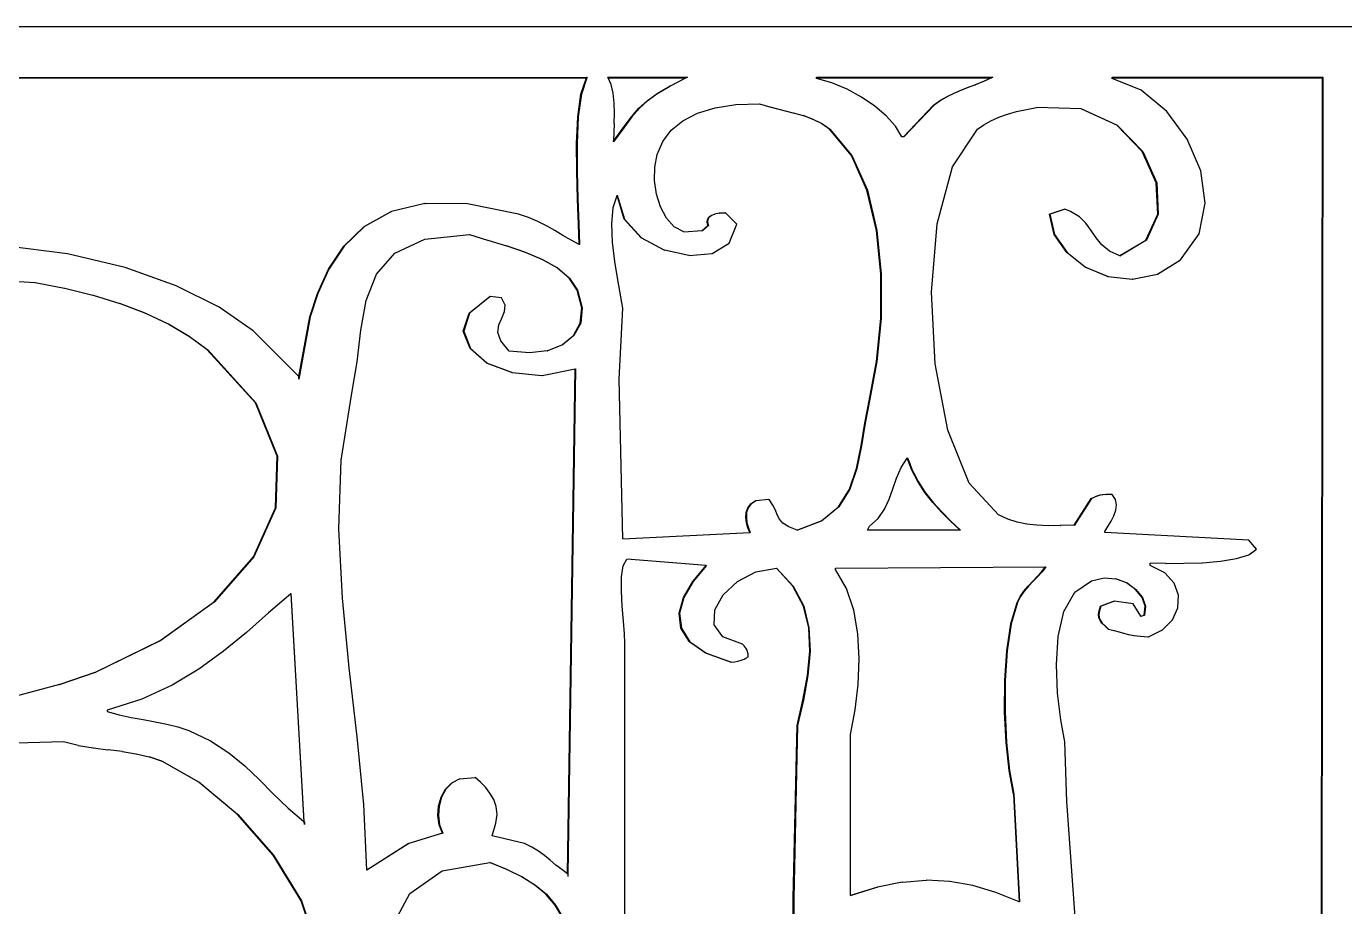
# Model space of a CAD drawing. Header units: inches. Extents: x 1397 to 20304, y -27267 to -746.
# Drawn here: x 13971.95 to 13989.19, y -23961.27 to -23949.76 of the extents above; entities that cross this region are included whole.
import ezdxf

# ---------------------------------------------------------------- set-up
doc = ezdxf.new("R2010")
doc.units = ezdxf.units.IN
doc.header["$LTSCALE"] = 17
doc.header["$MEASUREMENT"] = 0
doc.layers.add('25 BOT BAR', color=12, linetype='Continuous', lineweight=25)

# ---------------------------------------------------------------- blocks, each defined once
blk = doc.blocks.new('A$C99292ed1')
for p, q in [((45.762, 29.91), (74.642, 29.91)), ((52.972, 29.07), (62.818, 29.081)), ((52.972, 29.07), (62.816, 29.07)), ((62.745, 28.802), (62.816, 29.07)), ((62.82, 29.07), (62.75, 28.802)), ((62.816, 29.07), (62.818, 29.081)), ((62.816, 29.07), (62.82, 29.07)), ((62.818, 29.081), (62.823, 29.081)), ((62.823, 29.081), (62.82, 29.07)), ((63.096, 29.081), (64.133, 29.081)), ((63.1, 29.07), (63.096, 29.081)), ((63.1, 29.07), (64.117, 29.07)), ((63.138, 28.96), (63.1, 29.07)), ((63.164, 28.816), (63.138, 28.96)), ((63.907, 28.931), (64.117, 29.07)), ((64.122, 29.07), (63.911, 28.931)), ((64.117, 29.07), (64.133, 29.081)), ((64.117, 29.07), (64.122, 29.07)), ((64.137, 29.081), (64.122, 29.07)), ((64.133, 29.081), (64.137, 29.081)), ((65.824, 29.081), (68.125, 29.081)), ((65.824, 29.07), (65.824, 29.081)), ((65.824, 29.07), (68.107, 29.07)), ((65.824, 29.06), (65.824, 29.07)), ((66.026, 28.987), (65.824, 29.06)), ((66.225, 28.884), (66.026, 28.987)), ((67.896, 28.956), (68.013, 29.015)), ((68.018, 29.015), (67.901, 28.956)), ((68.013, 29.015), (68.107, 29.07)), ((68.013, 29.015), (68.018, 29.015)), ((68.112, 29.07), (68.018, 29.015)), ((68.107, 29.07), (68.125, 29.081)), ((68.107, 29.07), (68.112, 29.07)), ((68.13, 29.081), (68.112, 29.07)), ((68.125, 29.081), (68.13, 29.081)), ((69.692, 29.081), (72.44, 29.081)), ((69.692, 29.07), (69.692, 29.081)), ((69.692, 29.07), (72.44, 29.07)), ((69.692, 29.06), (69.692, 29.07)), ((70.071, 28.866), (69.692, 29.06)), ((72.426, 15.371), (72.44, 29.07)), ((72.444, 29.07), (72.431, 15.371)), ((72.44, 29.07), (72.44, 29.081)), ((72.44, 29.081), (72.444, 29.081)), ((72.44, 29.07), (72.444, 29.07)), ((72.444, 29.081), (72.444, 29.07)), ((62.704, 28.429), (62.745, 28.802)), ((62.75, 28.802), (62.709, 28.429)), ((62.745, 28.802), (62.75, 28.802)), ((63.178, 28.657), (63.164, 28.816)), ((63.608, 28.693), (63.737, 28.807)), ((63.742, 28.807), (63.613, 28.693)), ((63.737, 28.807), (63.907, 28.931)), ((63.737, 28.807), (63.742, 28.807)), ((63.911, 28.931), (63.742, 28.807)), ((63.907, 28.931), (63.911, 28.931)), ((66.413, 28.755), (66.225, 28.884)), ((67.55, 28.777), (67.662, 28.84)), ((67.666, 28.84), (67.555, 28.777)), ((67.662, 28.84), (67.778, 28.898)), ((67.662, 28.84), (67.666, 28.84)), ((67.783, 28.898), (67.666, 28.84)), ((67.778, 28.898), (67.896, 28.956)), ((67.778, 28.898), (67.783, 28.898)), ((67.901, 28.956), (67.783, 28.898)), ((67.896, 28.956), (67.901, 28.956)), ((70.405, 28.519), (70.071, 28.866)), ((63.182, 28.491), (63.178, 28.657)), ((63.503, 28.574), (63.608, 28.693)), ((63.613, 28.693), (63.508, 28.574)), ((63.608, 28.693), (63.613, 28.693)), ((64.498, 28.579), (64.769, 28.632)), ((64.769, 28.632), (65.08, 28.645)), ((65.08, 28.645), (65.228, 28.591)), ((66.585, 28.607), (66.413, 28.755)), ((66.96, 28.106), (67.356, 28.624)), ((67.361, 28.624), (66.964, 28.106)), ((67.356, 28.624), (67.447, 28.706)), ((67.356, 28.624), (67.361, 28.624)), ((67.452, 28.706), (67.361, 28.624)), ((67.447, 28.706), (67.55, 28.777)), ((67.447, 28.706), (67.452, 28.706)), ((67.555, 28.777), (67.452, 28.706)), ((67.55, 28.777), (67.555, 28.777)), ((63.179, 28.325), (63.182, 28.491)), ((63.405, 28.433), (63.503, 28.574)), ((63.508, 28.574), (63.41, 28.433)), ((63.503, 28.574), (63.508, 28.574)), ((64.076, 28.367), (64.267, 28.49)), ((64.267, 28.49), (64.498, 28.579)), ((65.228, 28.591), (65.233, 28.591)), ((65.233, 28.591), (65.516, 28.499)), ((65.516, 28.499), (65.521, 28.499)), ((65.521, 28.499), (65.649, 28.451)), ((65.649, 28.451), (65.654, 28.451)), ((65.774, 28.393), (65.649, 28.451)), ((65.654, 28.451), (65.778, 28.393)), ((66.735, 28.446), (66.585, 28.607)), ((66.855, 28.277), (66.735, 28.446)), ((68.208, 28.424), (68.32, 28.474)), ((68.32, 28.474), (68.441, 28.517)), ((68.441, 28.517), (68.568, 28.553)), ((68.568, 28.553), (68.7, 28.583)), ((69.284, 28.561), (68.7, 28.583)), ((69.284, 28.561), (69.289, 28.561)), ((69.752, 28.294), (69.284, 28.561)), ((69.289, 28.561), (69.757, 28.294)), ((70.672, 28.065), (70.405, 28.519)), ((62.688, 27.997), (62.704, 28.429)), ((62.709, 28.429), (62.693, 27.997)), ((62.704, 28.429), (62.709, 28.429)), ((63.179, 28.325), (63.171, 28.032)), ((63.298, 28.254), (63.405, 28.433)), ((63.41, 28.433), (63.303, 28.254)), ((63.405, 28.433), (63.41, 28.433)), ((63.925, 28.212), (64.076, 28.367)), ((65.888, 28.322), (65.774, 28.393)), ((65.774, 28.393), (65.778, 28.393)), ((65.778, 28.393), (65.893, 28.322)), ((65.888, 28.322), (65.893, 28.322)), ((65.992, 28.23), (65.888, 28.322)), ((65.893, 28.322), (65.997, 28.23)), ((66.939, 28.106), (66.855, 28.277)), ((67.931, 28.23), (68.012, 28.303)), ((68.012, 28.303), (68.104, 28.367)), ((68.104, 28.367), (68.208, 28.424)), ((69.752, 28.294), (69.757, 28.294)), ((70.084, 27.864), (69.752, 28.294)), ((69.757, 28.294), (70.089, 27.864)), ((63.303, 28.254), (63.17, 28.023)), ((63.171, 28.032), (63.298, 28.254)), ((63.298, 28.254), (63.303, 28.254)), ((63.813, 28.027), (63.925, 28.212)), ((66.281, 27.799), (65.992, 28.23)), ((65.992, 28.23), (65.997, 28.23)), ((65.997, 28.23), (66.286, 27.799)), ((66.96, 28.106), (66.939, 28.106)), ((66.964, 28.106), (66.96, 28.106)), ((67.602, 27.616), (67.931, 28.23)), ((62.688, 27.997), (62.693, 27.997)), ((62.689, 27.538), (62.688, 27.997)), ((62.693, 27.997), (62.694, 27.538)), ((63.17, 28.023), (63.171, 28.032)), ((63.741, 27.816), (63.813, 28.027)), ((70.847, 27.549), (70.672, 28.065)), ((63.71, 27.611), (63.741, 27.816)), ((66.281, 27.799), (66.286, 27.799)), ((66.484, 27.234), (66.281, 27.799)), ((66.286, 27.799), (66.489, 27.234)), ((70.084, 27.864), (70.089, 27.864)), ((70.267, 27.353), (70.084, 27.864)), ((70.089, 27.864), (70.272, 27.353)), ((63.708, 27.391), (63.71, 27.611)), ((67.402, 26.683), (67.602, 27.616)), ((62.7, 27.088), (62.689, 27.538)), ((62.689, 27.538), (62.694, 27.538)), ((62.694, 27.538), (62.705, 27.088)), ((70.906, 27.019), (70.847, 27.549)), ((63.734, 27.169), (63.708, 27.391)), ((66.484, 27.234), (66.489, 27.234)), ((66.61, 26.576), (66.484, 27.234)), ((66.489, 27.234), (66.615, 26.576)), ((70.288, 26.843), (70.267, 27.353)), ((70.267, 27.353), (70.272, 27.353)), ((70.272, 27.353), (70.293, 26.843)), ((62.7, 27.088), (62.705, 27.088)), ((62.713, 26.678), (62.7, 27.088)), ((62.705, 27.088), (62.717, 26.678)), ((63.165, 26.948), (63.217, 27.143)), ((63.217, 27.143), (63.22, 27.152)), ((63.311, 26.757), (63.217, 27.143)), ((63.22, 27.152), (63.315, 26.757)), ((63.786, 26.96), (63.734, 27.169)), ((60.705, 27.015), (60.266, 26.883)), ((60.705, 27.015), (60.71, 27.015)), ((61.261, 27.007), (60.71, 27.015)), ((61.93, 26.841), (61.261, 27.007)), ((63.148, 26.683), (63.165, 26.948)), ((63.863, 26.777), (63.786, 26.96)), ((68.869, 26.841), (69.067, 26.924)), ((69.069, 26.923), (68.874, 26.841)), ((69.067, 26.924), (69.069, 26.923)), ((69.072, 26.924), (69.069, 26.923)), ((69.146, 26.882), (69.072, 26.924)), ((70.827, 26.518), (70.906, 27.019)), ((59.911, 26.64), (60.261, 26.883)), ((60.266, 26.883), (59.916, 26.64)), ((60.261, 26.883), (60.266, 26.883)), ((62.059, 26.785), (61.93, 26.841)), ((62.179, 26.72), (62.059, 26.785)), ((62.293, 26.648), (62.179, 26.72)), ((63.311, 26.757), (63.315, 26.757)), ((63.533, 26.454), (63.311, 26.757)), ((63.315, 26.757), (63.538, 26.454)), ((63.964, 26.636), (63.863, 26.777)), ((64.396, 26.707), (64.399, 26.752)), ((64.399, 26.752), (64.416, 26.79)), ((64.399, 26.752), (64.404, 26.752)), ((64.404, 26.752), (64.401, 26.707)), ((64.421, 26.79), (64.404, 26.752)), ((64.416, 26.79), (64.447, 26.82)), ((64.416, 26.79), (64.421, 26.79)), ((64.452, 26.82), (64.421, 26.79)), ((64.447, 26.82), (64.492, 26.842)), ((64.447, 26.82), (64.452, 26.82)), ((64.497, 26.842), (64.452, 26.82)), ((64.492, 26.842), (64.497, 26.842)), ((64.553, 26.856), (64.497, 26.842)), ((64.553, 26.856), (64.557, 26.856)), ((64.557, 26.856), (64.629, 26.862)), ((64.63, 26.86), (64.557, 26.856)), ((64.629, 26.862), (64.63, 26.86)), ((64.633, 26.862), (64.63, 26.86)), ((64.63, 26.86), (64.63, 26.86)), ((64.782, 26.675), (64.633, 26.862)), ((68.869, 26.841), (68.874, 26.841)), ((68.932, 26.508), (68.869, 26.841)), ((68.874, 26.841), (68.937, 26.508)), ((69.261, 26.799), (69.146, 26.882)), ((69.346, 26.694), (69.261, 26.799)), ((70.132, 26.417), (70.288, 26.843)), ((70.293, 26.843), (70.137, 26.417)), ((70.288, 26.843), (70.293, 26.843)), ((59.643, 26.316), (59.911, 26.64)), ((59.916, 26.64), (59.647, 26.316)), ((59.911, 26.64), (59.916, 26.64)), ((62.402, 26.571), (62.293, 26.648)), ((62.509, 26.493), (62.402, 26.571)), ((62.713, 26.678), (62.717, 26.678)), ((62.719, 26.346), (62.713, 26.678)), ((62.717, 26.678), (62.724, 26.343)), ((63.158, 26.381), (63.148, 26.683)), ((64.088, 26.551), (63.964, 26.636)), ((64.088, 26.551), (64.331, 26.571)), ((64.331, 26.571), (64.405, 26.654)), ((64.331, 26.571), (64.336, 26.571)), ((64.41, 26.654), (64.336, 26.571)), ((64.405, 26.654), (64.396, 26.707)), ((64.396, 26.707), (64.401, 26.707)), ((64.401, 26.707), (64.41, 26.654)), ((64.405, 26.654), (64.41, 26.654)), ((64.684, 26.365), (64.782, 26.675)), ((66.61, 26.576), (66.615, 26.576)), ((66.667, 25.862), (66.61, 26.576)), ((66.615, 26.576), (66.671, 25.862)), ((67.329, 25.565), (67.402, 26.683)), ((69.414, 26.576), (69.346, 26.694)), ((69.48, 26.455), (69.414, 26.576)), ((60.312, 26.205), (60.703, 26.431)), ((60.703, 26.431), (61.286, 26.509)), ((61.286, 26.509), (61.522, 26.417)), ((61.522, 26.417), (61.527, 26.417)), ((61.527, 26.417), (61.77, 26.322)), ((62.616, 26.416), (62.509, 26.493)), ((62.719, 26.346), (62.616, 26.416)), ((63.188, 26.068), (63.158, 26.381)), ((63.533, 26.454), (63.538, 26.454)), ((63.832, 26.253), (63.533, 26.454)), ((63.538, 26.454), (63.836, 26.253)), ((68.932, 26.508), (68.937, 26.508)), ((69.096, 26.212), (68.932, 26.508)), ((68.937, 26.508), (69.101, 26.212)), ((69.556, 26.339), (69.48, 26.455)), ((69.788, 26.158), (70.132, 26.417)), ((70.137, 26.417), (69.791, 26.157)), ((70.132, 26.417), (70.137, 26.417)), ((70.585, 26.094), (70.827, 26.518)), ((56.032, 26.192), (55.209, 26.322)), ((59.443, 25.941), (59.643, 26.316)), ((59.647, 26.316), (59.448, 25.941)), ((59.643, 26.316), (59.647, 26.316)), ((60.07, 25.862), (60.312, 26.205)), ((61.77, 26.322), (61.775, 26.322)), ((62.012, 26.219), (61.77, 26.322)), ((61.775, 26.322), (62.017, 26.219)), ((62.012, 26.219), (62.017, 26.219)), ((62.238, 26.1), (62.012, 26.219)), ((62.017, 26.219), (62.243, 26.1)), ((62.724, 26.343), (62.719, 26.346)), ((63.832, 26.253), (63.836, 26.253)), ((64.156, 26.164), (63.836, 26.253)), ((64.46, 26.198), (64.684, 26.365)), ((69.096, 26.212), (69.101, 26.212)), ((69.338, 25.976), (69.096, 26.212)), ((69.101, 26.212), (69.342, 25.976)), ((69.655, 26.237), (69.556, 26.339)), ((69.788, 26.158), (69.655, 26.237)), ((56.785, 25.968), (56.032, 26.192)), ((62.238, 26.1), (62.243, 26.1)), ((62.434, 25.961), (62.238, 26.1)), ((62.243, 26.1), (62.439, 25.961)), ((63.226, 25.768), (63.188, 26.068)), ((64.159, 26.164), (64.156, 26.164)), ((64.159, 26.164), (64.161, 26.164)), ((64.161, 26.164), (64.46, 26.198)), ((69.791, 26.157), (69.788, 26.158)), ((70.282, 25.86), (70.585, 26.094)), ((57.453, 25.67), (56.785, 25.968)), ((59.299, 25.546), (59.443, 25.941)), ((59.448, 25.941), (59.304, 25.546)), ((59.443, 25.941), (59.448, 25.941)), ((59.935, 25.431), (60.07, 25.862)), ((62.434, 25.961), (62.439, 25.961)), ((62.591, 25.795), (62.434, 25.961)), ((62.439, 25.961), (62.595, 25.795)), ((66.664, 25.134), (66.667, 25.862)), ((66.667, 25.862), (66.671, 25.862)), ((66.671, 25.862), (66.669, 25.134)), ((69.338, 25.976), (69.342, 25.976)), ((69.631, 25.824), (69.338, 25.976)), ((69.342, 25.976), (69.636, 25.824)), ((69.957, 25.777), (70.282, 25.86)), ((54.59, 25.804), (55.602, 25.721)), ((55.602, 25.721), (55.607, 25.721)), ((55.607, 25.721), (55.99, 25.632)), ((62.591, 25.795), (62.595, 25.795)), ((62.694, 25.597), (62.591, 25.795)), ((62.595, 25.795), (62.699, 25.597)), ((63.294, 25.306), (63.226, 25.768)), ((69.631, 25.824), (69.636, 25.824)), ((69.636, 25.824), (69.953, 25.777)), ((69.954, 25.778), (69.953, 25.777)), ((69.954, 25.778), (69.957, 25.777)), ((55.99, 25.632), (55.995, 25.632)), ((55.995, 25.632), (56.363, 25.518)), ((56.363, 25.518), (56.368, 25.518)), ((56.368, 25.518), (56.717, 25.38)), ((58.016, 25.318), (57.453, 25.67)), ((59.198, 25.161), (59.299, 25.546)), ((59.304, 25.546), (59.203, 25.161)), ((59.299, 25.546), (59.304, 25.546)), ((62.694, 25.597), (62.699, 25.597)), ((62.755, 25.308), (62.694, 25.597)), ((62.699, 25.597), (62.76, 25.308)), ((67.376, 24.395), (67.329, 25.565)), ((56.717, 25.38), (56.722, 25.38)), ((57.048, 25.221), (56.717, 25.38)), ((56.722, 25.38), (57.053, 25.221)), ((59.865, 24.943), (59.935, 25.431)), ((61.283, 25.221), (61.554, 25.493)), ((61.558, 25.493), (61.287, 25.221)), ((61.554, 25.493), (61.558, 25.493)), ((61.707, 25.472), (61.558, 25.493)), ((61.753, 25.355), (61.707, 25.472)), ((61.745, 25.248), (61.753, 25.355)), ((57.048, 25.221), (57.053, 25.221)), ((57.351, 25.041), (57.048, 25.221)), ((57.053, 25.221), (57.356, 25.041)), ((58.459, 24.933), (58.016, 25.318)), ((61.206, 24.926), (61.283, 25.221)), ((61.287, 25.221), (61.211, 24.926)), ((61.283, 25.221), (61.287, 25.221)), ((61.709, 25.142), (61.745, 25.248)), ((62.736, 25.061), (62.755, 25.308)), ((62.76, 25.308), (62.741, 25.061)), ((62.755, 25.308), (62.76, 25.308)), ((63.245, 24.145), (63.294, 25.306)), ((57.351, 25.041), (57.356, 25.041)), ((57.623, 24.84), (57.351, 25.041)), ((57.356, 25.041), (57.628, 24.84)), ((59.203, 25.161), (59.054, 24.145)), ((59.054, 24.186), (59.198, 25.161)), ((59.198, 25.161), (59.203, 25.161)), ((61.658, 24.909), (61.672, 25.031)), ((61.672, 25.031), (61.709, 25.142)), ((62.647, 24.858), (62.736, 25.061)), ((62.741, 25.061), (62.652, 24.858)), ((62.736, 25.061), (62.741, 25.061)), ((66.61, 24.431), (66.664, 25.134)), ((66.669, 25.134), (66.614, 24.431)), ((66.664, 25.134), (66.669, 25.134)), ((57.623, 24.84), (57.628, 24.84)), ((57.859, 24.622), (57.623, 24.84)), ((57.628, 24.84), (57.864, 24.622)), ((59.054, 24.186), (58.459, 24.933)), ((59.817, 24.428), (59.865, 24.943)), ((61.206, 24.926), (61.211, 24.926)), ((61.294, 24.644), (61.206, 24.926)), ((61.211, 24.926), (61.299, 24.644)), ((61.695, 24.768), (61.658, 24.909)), ((62.499, 24.706), (62.647, 24.858)), ((62.652, 24.858), (62.504, 24.706)), ((62.647, 24.858), (62.652, 24.858)), ((61.806, 24.601), (61.695, 24.768)), ((62.302, 24.609), (62.499, 24.706)), ((62.504, 24.706), (62.307, 24.609)), ((62.499, 24.706), (62.504, 24.706)), ((57.859, 24.622), (57.864, 24.622)), ((58.489, 23.756), (57.859, 24.622)), ((57.864, 24.622), (58.494, 23.756)), ((61.294, 24.644), (61.299, 24.644)), ((61.515, 24.407), (61.294, 24.644)), ((61.299, 24.644), (61.52, 24.407)), ((62.071, 24.573), (61.806, 24.601)), ((62.302, 24.609), (62.071, 24.573)), ((62.302, 24.609), (62.307, 24.609)), ((59.748, 23.917), (59.817, 24.428)), ((61.515, 24.407), (61.52, 24.407)), ((61.839, 24.25), (61.515, 24.407)), ((61.52, 24.407), (61.843, 24.25)), ((62.238, 24.206), (62.67, 24.31)), ((62.57, 16.061), (62.67, 24.31)), ((62.674, 24.311), (62.575, 16.057)), ((62.67, 24.31), (62.674, 24.311)), ((66.513, 23.792), (66.61, 24.431)), ((66.614, 24.431), (66.518, 23.792)), ((66.61, 24.431), (66.614, 24.431)), ((67.541, 23.31), (67.376, 24.395)), ((59.054, 24.145), (59.054, 24.186)), ((61.839, 24.25), (61.843, 24.25)), ((61.843, 24.25), (62.234, 24.206)), ((62.235, 24.207), (62.234, 24.206)), ((62.235, 24.207), (62.238, 24.206)), ((63.294, 21.532), (63.245, 24.145)), ((59.61, 22.818), (59.748, 23.917)), ((66.456, 23.426), (66.513, 23.792)), ((66.518, 23.792), (66.461, 23.426)), ((66.513, 23.792), (66.518, 23.792)), ((58.489, 23.756), (58.494, 23.756)), ((58.773, 22.887), (58.489, 23.756)), ((58.494, 23.756), (58.778, 22.887)), ((66.408, 23.052), (66.456, 23.426)), ((66.461, 23.426), (66.413, 23.052)), ((66.456, 23.426), (66.461, 23.426)), ((67.819, 22.442), (67.541, 23.31)), ((66.349, 22.686), (66.408, 23.052)), ((66.413, 23.052), (66.353, 22.686)), ((66.408, 23.052), (66.413, 23.052)), ((58.751, 22.039), (58.773, 22.887)), ((58.778, 22.887), (58.756, 22.039)), ((58.773, 22.887), (58.778, 22.887)), ((59.579, 21.697), (59.61, 22.818)), ((66.932, 22.698), (67.011, 22.853)), ((67.011, 22.853), (67.014, 22.859)), ((67.072, 22.657), (67.011, 22.853)), ((67.011, 22.853), (67.043, 22.765)), ((67.014, 22.859), (67.043, 22.765)), ((67.043, 22.765), (67.076, 22.657)), ((66.256, 22.348), (66.349, 22.686)), ((66.353, 22.686), (66.261, 22.348)), ((66.349, 22.686), (66.353, 22.686)), ((66.872, 22.528), (66.932, 22.698)), ((67.072, 22.657), (67.076, 22.657)), ((67.149, 22.469), (67.072, 22.657)), ((67.076, 22.657), (67.118, 22.556)), ((66.823, 22.354), (66.872, 22.528)), ((67.118, 22.556), (67.149, 22.469)), ((67.118, 22.556), (67.154, 22.469)), ((67.149, 22.469), (67.154, 22.469)), ((67.241, 22.294), (67.149, 22.469)), ((67.154, 22.469), (67.245, 22.294)), ((68.204, 21.926), (67.819, 22.442)), ((66.11, 22.055), (66.256, 22.348)), ((66.261, 22.348), (66.115, 22.055)), ((66.256, 22.348), (66.261, 22.348)), ((66.774, 22.183), (66.823, 22.354)), ((67.343, 22.129), (67.241, 22.294)), ((67.241, 22.294), (67.245, 22.294)), ((67.245, 22.294), (67.348, 22.129)), ((69.473, 22.226), (69.5, 22.237)), ((69.504, 22.237), (69.478, 22.226)), ((69.5, 22.237), (69.504, 22.237)), ((69.528, 22.246), (69.504, 22.237)), ((69.528, 22.246), (69.533, 22.246)), ((69.563, 22.252), (69.533, 22.246)), ((69.563, 22.252), (69.567, 22.252)), ((69.606, 22.256), (69.567, 22.252)), ((69.606, 22.256), (69.611, 22.256)), ((69.662, 22.258), (69.611, 22.256)), ((69.692, 22.258), (69.662, 22.258)), ((69.733, 22.176), (69.692, 22.258)), ((64.925, 22.04), (64.964, 22.105)), ((64.969, 22.105), (64.93, 22.04)), ((64.964, 22.105), (65.025, 22.154)), ((64.964, 22.105), (64.969, 22.105)), ((65.03, 22.154), (64.969, 22.105)), ((65.025, 22.154), (65.03, 22.154)), ((65.199, 22.175), (65.03, 22.154)), ((65.199, 22.175), (65.204, 22.175)), ((65.255, 22.086), (65.204, 22.175)), ((65.287, 22.003), (65.255, 22.086)), ((66.714, 22.019), (66.774, 22.183)), ((67.343, 22.129), (67.348, 22.129)), ((67.456, 21.973), (67.343, 22.129)), ((67.348, 22.129), (67.461, 21.973)), ((69.191, 21.76), (69.414, 22.195)), ((69.419, 22.195), (69.196, 21.76)), ((69.414, 22.195), (69.446, 22.212)), ((69.414, 22.195), (69.419, 22.195)), ((69.451, 22.212), (69.419, 22.195)), ((69.446, 22.212), (69.473, 22.226)), ((69.446, 22.212), (69.451, 22.212)), ((69.478, 22.226), (69.451, 22.212)), ((69.473, 22.226), (69.478, 22.226)), ((69.746, 22.09), (69.733, 22.176)), ((69.738, 22.002), (69.746, 22.09)), ((58.462, 21.238), (58.751, 22.039)), ((58.756, 22.039), (58.467, 21.238)), ((58.751, 22.039), (58.756, 22.039)), ((64.902, 21.882), (64.906, 21.965)), ((64.906, 21.965), (64.925, 22.04)), ((64.906, 21.965), (64.91, 21.965)), ((64.91, 21.965), (64.907, 21.882)), ((64.93, 22.04), (64.91, 21.965)), ((64.925, 22.04), (64.93, 22.04)), ((65.311, 21.925), (65.287, 22.003)), ((65.34, 21.854), (65.311, 21.925)), ((65.888, 21.826), (66.11, 22.055)), ((66.115, 22.055), (65.893, 21.826)), ((66.11, 22.055), (66.115, 22.055)), ((66.632, 21.869), (66.714, 22.019)), ((67.577, 21.823), (67.456, 21.973)), ((67.456, 21.973), (67.461, 21.973)), ((67.461, 21.973), (67.581, 21.823)), ((68.325, 21.855), (68.204, 21.926)), ((69.676, 21.824), (69.713, 21.912)), ((69.713, 21.912), (69.738, 22.002)), ((64.902, 21.882), (64.907, 21.882)), ((64.91, 21.797), (64.902, 21.882)), ((64.907, 21.882), (64.915, 21.797)), ((64.928, 21.713), (64.91, 21.797)), ((64.91, 21.797), (64.915, 21.797)), ((64.915, 21.797), (64.933, 21.713)), ((65.386, 21.789), (65.34, 21.854)), ((65.461, 21.73), (65.386, 21.789)), ((65.573, 21.678), (65.461, 21.73)), ((65.573, 21.678), (65.888, 21.826)), ((65.893, 21.826), (65.576, 21.677)), ((65.888, 21.826), (65.893, 21.826)), ((66.493, 21.677), (66.518, 21.739)), ((66.518, 21.739), (66.632, 21.869)), ((67.577, 21.823), (67.581, 21.823)), ((67.703, 21.677), (67.577, 21.823)), ((67.581, 21.823), (67.708, 21.677)), ((68.447, 21.805), (68.325, 21.855)), ((68.573, 21.773), (68.447, 21.805)), ((68.707, 21.755), (68.573, 21.773)), ((68.853, 21.749), (68.707, 21.755)), ((69.01, 21.752), (68.853, 21.749)), ((69.01, 21.752), (69.015, 21.752)), ((69.191, 21.76), (69.015, 21.752)), ((69.191, 21.76), (69.196, 21.76)), ((69.593, 21.656), (69.635, 21.738)), ((69.635, 21.738), (69.676, 21.824)), ((59.625, 20.562), (59.579, 21.697)), ((63.294, 21.532), (64.951, 21.636)), ((64.928, 21.713), (64.933, 21.713)), ((64.951, 21.636), (64.928, 21.713)), ((64.933, 21.713), (64.956, 21.636)), ((64.951, 21.636), (64.956, 21.636)), ((65.576, 21.677), (65.573, 21.678)), ((67.703, 21.677), (66.493, 21.677)), ((67.708, 21.677), (67.703, 21.677)), ((69.593, 21.636), (69.593, 21.656)), ((71.477, 21.511), (69.593, 21.636)), ((71.577, 21.366), (71.477, 21.511)), ((57.947, 20.507), (58.462, 21.238)), ((58.467, 21.238), (57.952, 20.507)), ((58.462, 21.238), (58.467, 21.238)), ((71.107, 21.168), (71.314, 21.21)), ((71.314, 21.21), (71.477, 21.274)), ((71.477, 21.274), (71.577, 21.366)), ((63.276, 20.913), (63.297, 21.094)), ((63.297, 21.094), (63.344, 21.2)), ((64.381, 21.096), (63.344, 21.2)), ((64.207, 20.839), (64.381, 21.096)), ((64.385, 21.096), (64.212, 20.839)), ((64.381, 21.096), (64.385, 21.096)), ((65.03, 20.996), (65.299, 21.054)), ((65.299, 21.054), (65.303, 21.055)), ((65.516, 20.761), (65.299, 21.054)), ((65.303, 21.055), (65.52, 20.761)), ((66.072, 21.055), (68.819, 21.076)), ((66.072, 21.034), (66.072, 21.055)), ((66.215, 20.721), (66.072, 21.034)), ((68.768, 20.995), (68.819, 21.076)), ((68.824, 21.076), (68.773, 20.995)), ((68.819, 21.076), (68.824, 21.076)), ((70.188, 21.096), (70.188, 21.138)), ((70.39, 21.133), (70.188, 21.138)), ((70.379, 20.979), (70.188, 21.096)), ((70.39, 21.133), (70.394, 21.133)), ((70.394, 21.133), (70.629, 21.134)), ((70.629, 21.134), (70.872, 21.144)), ((70.872, 21.144), (71.107, 21.168)), ((63.274, 20.684), (63.276, 20.913)), ((64.79, 20.839), (65.03, 20.996)), ((68.652, 20.84), (68.711, 20.918)), ((68.716, 20.918), (68.656, 20.84)), ((68.711, 20.918), (68.768, 20.995)), ((68.711, 20.918), (68.716, 20.918)), ((68.773, 20.995), (68.716, 20.918)), ((68.768, 20.995), (68.773, 20.995)), ((69.419, 20.847), (69.584, 20.896)), ((69.584, 20.896), (69.737, 20.88)), ((69.737, 20.88), (69.741, 20.88)), ((69.879, 20.813), (69.737, 20.88)), ((69.741, 20.88), (69.884, 20.813)), ((70.501, 20.812), (70.379, 20.979)), ((63.283, 20.434), (63.274, 20.684)), ((64.086, 20.577), (64.207, 20.839)), ((64.212, 20.839), (64.091, 20.577)), ((64.207, 20.839), (64.212, 20.839)), ((64.605, 20.619), (64.79, 20.839)), ((65.516, 20.761), (65.52, 20.761)), ((65.653, 20.433), (65.516, 20.761)), ((65.52, 20.761), (65.657, 20.433)), ((66.312, 20.366), (66.215, 20.721)), ((68.536, 20.678), (68.592, 20.761)), ((68.597, 20.761), (68.541, 20.678)), ((68.592, 20.761), (68.652, 20.84)), ((68.592, 20.761), (68.597, 20.761)), ((68.656, 20.84), (68.597, 20.761)), ((68.652, 20.84), (68.656, 20.84)), ((69.2, 20.663), (69.419, 20.847)), ((69.879, 20.813), (69.884, 20.813)), ((69.996, 20.707), (69.879, 20.813)), ((69.884, 20.813), (70.001, 20.707)), ((69.996, 20.707), (70.001, 20.707)), ((70.08, 20.576), (69.996, 20.707)), ((70.001, 20.707), (70.085, 20.576)), ((70.557, 20.614), (70.501, 20.812)), ((58.95, 20.635), (58.661, 20.322)), ((58.955, 20.64), (58.95, 20.635)), ((58.95, 20.635), (59.121, 16.915)), ((59.126, 16.909), (58.955, 20.64)), ((59.715, 19.426), (59.625, 20.562)), ((64.03, 20.318), (64.086, 20.577)), ((64.091, 20.577), (64.035, 20.318)), ((64.086, 20.577), (64.091, 20.577)), ((64.497, 20.372), (64.605, 20.619)), ((68.447, 20.495), (68.487, 20.59)), ((68.491, 20.59), (68.452, 20.495)), ((68.487, 20.59), (68.536, 20.678)), ((68.487, 20.59), (68.491, 20.59)), ((68.541, 20.678), (68.491, 20.59)), ((68.536, 20.678), (68.541, 20.678)), ((69.06, 20.345), (69.2, 20.663)), ((69.538, 20.433), (69.712, 20.516)), ((69.716, 20.515), (69.543, 20.433)), ((69.712, 20.516), (69.716, 20.515)), ((69.717, 20.516), (69.716, 20.515)), ((69.965, 20.474), (69.717, 20.516)), ((70.08, 20.576), (70.085, 20.576)), ((70.12, 20.432), (70.08, 20.576)), ((70.085, 20.576), (70.125, 20.432)), ((70.548, 20.407), (70.557, 20.614)), ((57.245, 19.871), (57.947, 20.507)), ((57.952, 20.507), (57.25, 19.871)), ((57.947, 20.507), (57.952, 20.507)), ((63.299, 20.191), (63.283, 20.434)), ((64.488, 20.131), (64.497, 20.372)), ((65.653, 20.433), (65.657, 20.433)), ((65.722, 20.077), (65.653, 20.433)), ((65.657, 20.433), (65.726, 20.077)), ((66.366, 19.979), (66.312, 20.366)), ((68.364, 20.143), (68.447, 20.495)), ((68.452, 20.495), (68.369, 20.143)), ((68.447, 20.495), (68.452, 20.495)), ((68.984, 19.937), (69.06, 20.345)), ((69.512, 20.298), (69.52, 20.359)), ((69.524, 20.359), (69.517, 20.298)), ((69.52, 20.359), (69.538, 20.433)), ((69.52, 20.359), (69.524, 20.359)), ((69.543, 20.433), (69.524, 20.359)), ((69.538, 20.433), (69.543, 20.433)), ((70.063, 20.268), (69.965, 20.474)), ((70.109, 20.288), (70.12, 20.432)), ((70.125, 20.432), (70.114, 20.288)), ((70.12, 20.432), (70.125, 20.432)), ((70.478, 20.211), (70.548, 20.407)), ((58.661, 20.322), (58.37, 20.005)), ((63.313, 19.981), (63.299, 20.191)), ((64.03, 20.318), (64.035, 20.318)), ((64.052, 20.073), (64.03, 20.318)), ((64.035, 20.318), (64.057, 20.073)), ((69.512, 20.298), (69.517, 20.298)), ((69.516, 20.247), (69.512, 20.298)), ((69.516, 20.247), (69.521, 20.247)), ((69.531, 20.2), (69.516, 20.247)), ((69.517, 20.298), (69.521, 20.247)), ((69.521, 20.247), (69.536, 20.2)), ((69.531, 20.2), (69.536, 20.2)), ((69.556, 20.156), (69.531, 20.2)), ((69.536, 20.2), (69.561, 20.156)), ((70.063, 20.268), (70.109, 20.288)), ((70.064, 20.267), (70.063, 20.268)), ((70.114, 20.288), (70.064, 20.267)), ((70.109, 20.288), (70.114, 20.288)), ((70.349, 20.047), (70.478, 20.211)), ((58.37, 20.005), (58.07, 19.696)), ((64.052, 20.073), (64.057, 20.073)), ((64.163, 19.852), (64.052, 20.073)), ((64.057, 20.073), (64.168, 19.852)), ((64.6, 19.932), (64.488, 20.131)), ((65.722, 20.077), (65.726, 20.077)), ((65.735, 19.698), (65.722, 20.077)), ((65.726, 20.077), (65.74, 19.698)), ((68.311, 19.706), (68.364, 20.143)), ((68.369, 20.143), (68.316, 19.706)), ((68.364, 20.143), (68.369, 20.143)), ((69.556, 20.156), (69.561, 20.156)), ((69.592, 20.11), (69.556, 20.156)), ((69.561, 20.156), (69.597, 20.11)), ((69.592, 20.11), (69.597, 20.11)), ((69.638, 20.059), (69.592, 20.11)), ((69.597, 20.11), (69.642, 20.059)), ((69.638, 20.059), (69.642, 20.059)), ((69.642, 20.059), (69.712, 20.036)), ((69.712, 20.036), (69.717, 20.036)), ((69.717, 20.036), (69.777, 20.013)), ((69.777, 20.013), (69.781, 20.013)), ((69.781, 20.013), (69.838, 19.99)), ((70.163, 19.935), (70.349, 20.047)), ((56.396, 19.354), (57.245, 19.871)), ((57.25, 19.871), (56.401, 19.354)), ((57.245, 19.871), (57.25, 19.871)), ((63.319, 19.831), (63.313, 19.981)), ((63.319, 15.787), (63.319, 19.831)), ((64.163, 19.852), (64.168, 19.852)), ((64.376, 19.665), (64.163, 19.852)), ((64.168, 19.852), (64.381, 19.665)), ((64.857, 19.811), (64.6, 19.932)), ((66.384, 19.571), (66.366, 19.979)), ((68.96, 19.478), (68.984, 19.937)), ((69.838, 19.99), (69.843, 19.99)), ((69.843, 19.99), (69.901, 19.969)), ((69.901, 19.969), (69.906, 19.969)), ((69.906, 19.969), (69.972, 19.953)), ((69.972, 19.953), (69.976, 19.953)), ((69.976, 19.953), (70.056, 19.941)), ((70.056, 19.941), (70.06, 19.941)), ((70.06, 19.941), (70.158, 19.935)), ((70.158, 19.935), (70.163, 19.935)), ((58.07, 19.696), (57.75, 19.406)), ((64.376, 19.665), (64.381, 19.665)), ((64.703, 19.52), (64.376, 19.665)), ((64.381, 19.665), (64.707, 19.521)), ((64.877, 19.784), (64.857, 19.811)), ((64.893, 19.761), (64.877, 19.784)), ((64.906, 19.739), (64.893, 19.761)), ((64.916, 19.715), (64.906, 19.739)), ((64.924, 19.687), (64.916, 19.715)), ((64.929, 19.65), (64.924, 19.687)), ((64.931, 19.603), (64.929, 19.65)), ((65.706, 19.302), (65.735, 19.698)), ((65.74, 19.698), (65.711, 19.302)), ((65.735, 19.698), (65.74, 19.698)), ((68.285, 19.216), (68.311, 19.706)), ((68.316, 19.706), (68.29, 19.216)), ((68.311, 19.706), (68.316, 19.706)), ((64.707, 19.521), (64.703, 19.52)), ((64.707, 19.521), (64.708, 19.52)), ((64.708, 19.52), (64.757, 19.526)), ((64.757, 19.526), (64.795, 19.534)), ((64.795, 19.534), (64.826, 19.543)), ((64.826, 19.543), (64.853, 19.554)), ((64.853, 19.554), (64.877, 19.568)), ((64.877, 19.568), (64.902, 19.584)), ((64.902, 19.584), (64.931, 19.603)), ((66.37, 19.155), (66.384, 19.571)), ((68.976, 19.011), (68.96, 19.478)), ((55.928, 19.155), (56.396, 19.354)), ((56.401, 19.354), (55.933, 19.155)), ((56.396, 19.354), (56.401, 19.354)), ((57.75, 19.406), (57.398, 19.143)), ((59.819, 18.3), (59.715, 19.426)), ((55.928, 19.155), (55.341, 18.959)), ((55.928, 19.155), (55.933, 19.155)), ((57.398, 19.143), (57.002, 18.915)), ((65.647, 18.895), (65.706, 19.302)), ((65.711, 19.302), (65.652, 18.895)), ((65.706, 19.302), (65.711, 19.302)), ((66.33, 18.74), (66.37, 19.155)), ((68.284, 18.705), (68.285, 19.216)), ((68.285, 19.216), (68.29, 19.216)), ((68.29, 19.216), (68.289, 18.705)), ((69.017, 18.576), (68.976, 19.011)), ((57.002, 18.915), (56.549, 18.732)), ((65.571, 18.483), (65.647, 18.895)), ((65.652, 18.895), (65.576, 18.483)), ((65.647, 18.895), (65.652, 18.895)), ((56.549, 18.732), (56.549, 18.711)), ((56.549, 18.711), (56.706, 18.658)), ((56.706, 18.658), (56.863, 18.616)), ((56.863, 18.616), (57.021, 18.579)), ((66.27, 18.338), (66.33, 18.74)), ((68.284, 18.705), (68.289, 18.705)), ((68.304, 18.205), (68.284, 18.705)), ((68.289, 18.705), (68.309, 18.205)), ((57.021, 18.579), (57.177, 18.544)), ((57.177, 18.544), (57.329, 18.506)), ((57.329, 18.506), (57.476, 18.46)), ((57.476, 18.46), (57.616, 18.4)), ((65.521, 15.663), (65.571, 18.483)), ((65.576, 18.483), (65.526, 15.663)), ((65.571, 18.483), (65.576, 18.483)), ((69.072, 18.214), (69.017, 18.576)), ((57.616, 18.4), (57.901, 18.231)), ((59.907, 17.194), (59.819, 18.3)), ((66.27, 15.706), (66.27, 18.338)), ((55.979, 18.214), (55.203, 18.189)), ((56.172, 18.158), (55.979, 18.214)), ((56.172, 18.158), (56.177, 18.158)), ((56.177, 18.158), (56.367, 18.118)), ((56.367, 18.118), (56.372, 18.118)), ((56.372, 18.118), (56.558, 18.087)), ((57.901, 18.231), (58.141, 18.037)), ((68.304, 18.205), (68.309, 18.205)), ((68.343, 17.747), (68.304, 18.205)), ((68.309, 18.205), (68.348, 17.747)), ((69.097, 17.239), (69.072, 18.214)), ((56.558, 18.087), (56.563, 18.087)), ((56.745, 18.057), (56.563, 18.087)), ((56.745, 18.057), (56.75, 18.057)), ((56.75, 18.057), (56.925, 18.021)), ((56.925, 18.021), (56.93, 18.021)), ((56.93, 18.021), (57.099, 17.972)), ((57.264, 17.903), (57.099, 17.972)), ((57.099, 17.972), (57.104, 17.972)), ((57.104, 17.972), (57.269, 17.903)), ((58.141, 18.037), (58.349, 17.824)), ((57.264, 17.903), (57.269, 17.903)), ((57.749, 17.559), (57.264, 17.903)), ((57.269, 17.903), (57.754, 17.559)), ((58.349, 17.824), (58.538, 17.599)), ((58.538, 17.599), (58.722, 17.366)), ((61.055, 17.544), (61.157, 17.612)), ((61.162, 17.612), (61.06, 17.544)), ((61.157, 17.612), (61.162, 17.612)), ((61.162, 17.612), (61.355, 17.633)), ((61.355, 17.633), (61.36, 17.633)), ((61.429, 17.557), (61.36, 17.633)), ((68.398, 17.363), (68.343, 17.747)), ((68.343, 17.747), (68.348, 17.747)), ((68.348, 17.747), (68.403, 17.363)), ((58.254, 17.029), (57.749, 17.559)), ((57.749, 17.559), (57.754, 17.559)), ((57.754, 17.559), (58.259, 17.029)), ((60.917, 17.31), (60.975, 17.44)), ((60.979, 17.44), (60.922, 17.31)), ((60.975, 17.44), (61.055, 17.544)), ((60.975, 17.44), (60.979, 17.44)), ((61.06, 17.544), (60.979, 17.44)), ((61.055, 17.544), (61.06, 17.544)), ((61.495, 17.473), (61.429, 17.557)), ((61.555, 17.379), (61.495, 17.473)), ((58.722, 17.366), (58.915, 17.134)), ((60.884, 17.163), (60.917, 17.31)), ((60.922, 17.31), (60.889, 17.163)), ((60.917, 17.31), (60.922, 17.31)), ((61.604, 17.275), (61.555, 17.379)), ((61.636, 17.158), (61.604, 17.275)), ((68.398, 17.363), (68.403, 17.363)), ((68.398, 17.363), (68.472, 15.603)), ((68.403, 17.363), (68.477, 15.601)), ((69.27, 14.273), (69.097, 17.239)), ((58.915, 17.134), (59.121, 16.915)), ((59.947, 16.123), (59.907, 17.194)), ((60.875, 17.01), (60.884, 17.163)), ((60.889, 17.163), (60.88, 17.01)), ((60.884, 17.163), (60.889, 17.163)), ((61.647, 17.029), (61.636, 17.158)), ((58.254, 17.029), (58.259, 17.029)), ((58.72, 16.364), (58.254, 17.029)), ((58.259, 17.029), (58.725, 16.364)), ((59.121, 16.915), (59.126, 16.909)), ((59.126, 16.909), (59.128, 16.907)), ((59.126, 16.907), (59.126, 16.909)), ((59.126, 16.907), (59.128, 16.907)), ((59.128, 16.866), (59.126, 16.907)), ((59.128, 16.907), (59.128, 16.866)), ((60.875, 17.01), (60.88, 17.01)), ((60.891, 16.859), (60.875, 17.01)), ((60.88, 17.01), (60.896, 16.859)), ((61.633, 16.886), (61.647, 17.029)), ((60.934, 16.721), (60.492, 16.555)), ((60.891, 16.859), (60.896, 16.859)), ((60.934, 16.721), (60.891, 16.859)), ((60.896, 16.859), (60.939, 16.721)), ((60.934, 16.721), (60.939, 16.721)), ((61.583, 16.679), (61.633, 16.886)), ((60.492, 16.555), (59.947, 16.119)), ((59.947, 16.123), (60.487, 16.555)), ((60.487, 16.555), (60.492, 16.555)), ((62.005, 16.555), (61.583, 16.679)), ((62.103, 16.496), (62.005, 16.555)), ((62.19, 16.429), (62.103, 16.496)), ((62.269, 16.356), (62.19, 16.429)), ((58.72, 16.364), (58.725, 16.364)), ((59.087, 15.618), (58.72, 16.364)), ((58.725, 16.364), (59.091, 15.618)), ((60.93, 16.11), (61.555, 16.243)), ((61.555, 16.243), (61.558, 16.244)), ((61.777, 16.129), (61.555, 16.243)), ((61.558, 16.244), (61.781, 16.129)), ((62.343, 16.28), (62.269, 16.356)), ((62.417, 16.203), (62.343, 16.28)), ((62.493, 16.128), (62.417, 16.203)), ((59.947, 16.119), (59.947, 16.123)), ((60.506, 15.736), (60.93, 16.11)), ((61.973, 16.008), (61.777, 16.129)), ((61.777, 16.129), (61.781, 16.129)), ((61.781, 16.129), (61.978, 16.008)), ((62.57, 16.061), (62.493, 16.128)), ((62.575, 16.057), (62.57, 16.061)), ((62.575, 16.057), (62.575, 16.015)), ((61.973, 16.008), (61.978, 16.008)), ((62.143, 15.875), (61.973, 16.008)), ((61.978, 16.008), (62.148, 15.875)), ((62.287, 15.724), (62.143, 15.875)), ((62.143, 15.875), (62.148, 15.875)), ((62.148, 15.875), (62.292, 15.724)), ((66.944, 15.925), (66.62, 15.842)), ((66.944, 15.925), (66.949, 15.925)), ((66.949, 15.925), (67.258, 15.955)), ((67.258, 15.955), (67.261, 15.955)), ((67.263, 15.955), (67.261, 15.955)), ((67.567, 15.935), (67.263, 15.955)), ((67.866, 15.867), (67.567, 15.935)), ((68.168, 15.755), (67.866, 15.867)), ((60.28, 15.211), (60.506, 15.736)), ((62.287, 15.724), (62.292, 15.724)), ((62.406, 15.549), (62.287, 15.724)), ((62.292, 15.724), (62.411, 15.549)), ((63.294, 8.487), (63.319, 15.787)), ((66.62, 15.842), (66.27, 15.704)), ((66.27, 15.706), (66.615, 15.842)), ((66.27, 15.704), (66.27, 15.706)), ((66.615, 15.842), (66.62, 15.842)), ((68.472, 15.603), (68.168, 15.755)), ((59.087, 15.618), (59.091, 15.618)), ((59.295, 14.843), (59.087, 15.618)), ((59.091, 15.618), (59.3, 14.843)), ((62.406, 15.549), (62.411, 15.549)), ((62.488, 15.371), (62.406, 15.549)), ((62.411, 15.549), (62.493, 15.371)), ((65.521, 15.663), (65.526, 15.663)), ((65.521, 15.371), (65.521, 15.663)), ((65.526, 15.663), (65.526, 15.371)), ((68.477, 15.601), (68.472, 15.603))]:
    blk.add_line(p, q)

msp = doc.modelspace()

# ---------------------------------------------------------------- linework, layer by layer
at = {"layer": '25 BOT BAR'}
msp.add_line((13916.475, -23949.759), (14064.475, -23949.759), dxfattribs=at)

# ---------------------------------------------------------------- block references
at = {"layer": '25 BOT BAR', "yscale": 0.8}
msp.add_blockref('A$C99292ed1', (13916.461, -23973.687), dxfattribs=at)

doc.saveas('drawing.dxf')
